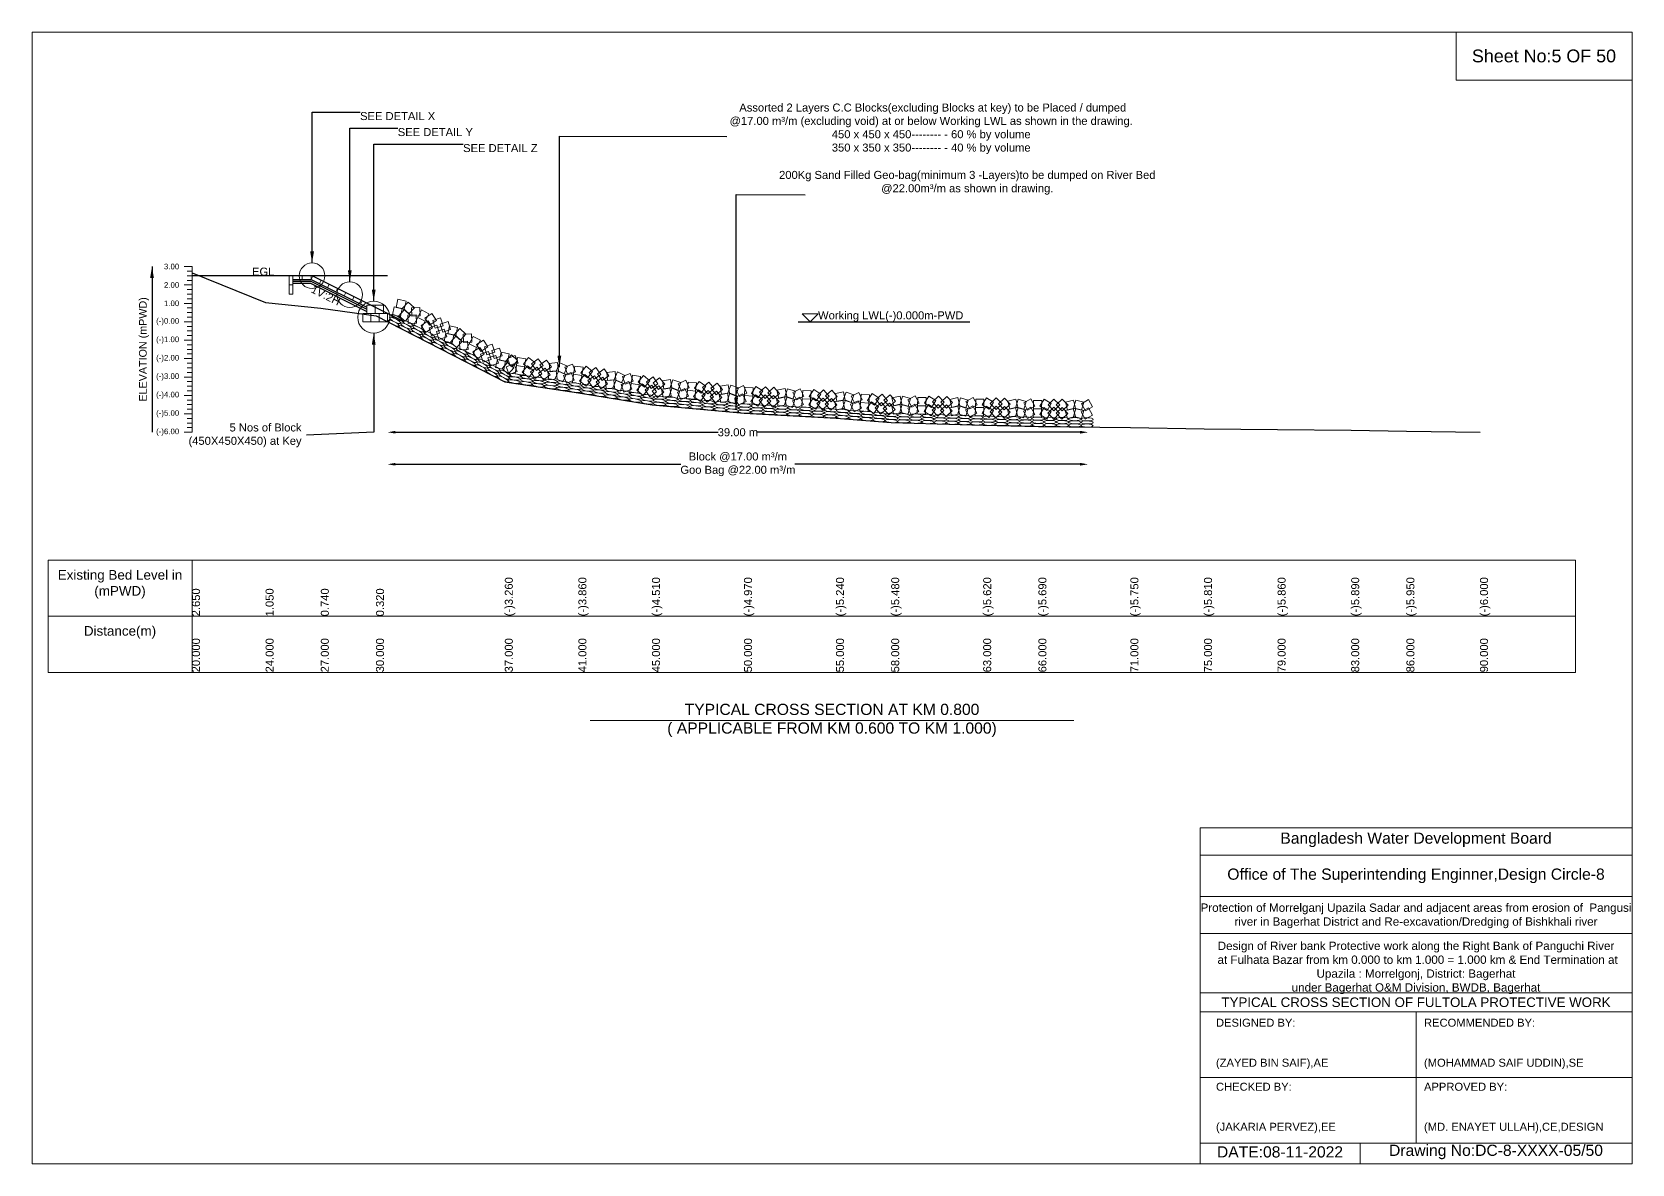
# Model space of a CAD drawing. Header units: inches. Extents: x 64995 to 402236, y -100918 to 204355.
# Drawn here: x 159334 to 169334, y 47461 to 54532 of the extents above; entities that cross this region are included whole.
import ezdxf

# ---------------------------------------------------------------- set-up
doc = ezdxf.new("R2010")
doc.units = ezdxf.units.IN
doc.header["$LTSCALE"] = 7
doc.header["$MEASUREMENT"] = 0
for name, color, linetype, lineweight in [('Cross section Data Border', 7, 'Continuous', 9), ('Cross Section Labels', 7, 'Continuous', 9), ('Existing_Bed_Level for Xsection', 7, 'Continuous', 25), ('Long Section Labels', 7, 'Continuous', 9)]:
    doc.layers.add(name, color=color, linetype=linetype, lineweight=lineweight)
doc.styles.get("Standard").update_dxf_attribs({"font": 'arial.ttf'})
doc.dimstyles.new('Appron Lebeling Style', dxfattribs={"dimtxt": 50, "dimasz": 50, "dimexe": 0.18, "dimexo": 0.0625, "dimgap": 0.09, "dimtad": 0, "dimtih": 1, "dimtoh": 1, "dimdec": 4, "dimzin": 0, "dimdsep": 46, "dimtxsty": 'Standard', "dimcen": 0.09, "dimse1": 1, "dimse2": 1, "dimadec": 0, "dimazin": 0, "dimtfac": 1, "dimtdec": 4, "dimtofl": 0, "dimtmove": 0, "dimatfit": 3, "dimfxl": 1, "dimtolj": 1, "dimtzin": 0, "dimarcsym": 0})
doc.dimstyles.get("Standard").update_dxf_attribs({"dimtxt": 0.18, "dimasz": 0.18, "dimexe": 0.18, "dimexo": 0.0625, "dimgap": 0.09, "dimtad": 0, "dimtih": 1, "dimtoh": 1, "dimdec": 4, "dimzin": 0, "dimdsep": 46, "dimtxsty": 'Standard', "dimcen": 0.09, "dimadec": 0, "dimazin": 0, "dimtfac": 1, "dimtdec": 4, "dimtofl": 0, "dimtmove": 0, "dimatfit": 3, "dimfxl": 1, "dimtolj": 1, "dimtzin": 0, "dimarcsym": 0})

# ---------------------------------------------------------------- blocks, each defined once
blk = doc.blocks.new('*D3')
at = {"layer": 'Cross Section Labels', "color": 0, "lineweight": -2}
for p, q in [((161606, 52032), (163623, 52032)), ((165885, 52032), (163868, 52032))]:
    blk.add_line(p, q, dxfattribs=at)
at = {"layer": 'Cross Section Labels', "color": 0}
for points in [[(161606, 52041), (161606, 52024), (161556, 52032)], [(165885, 52041), (165885, 52024), (165935, 52032)]]:
    blk.add_solid(points, dxfattribs=at)
at = {"layer": 'Defpoints', "color": 0}
for p in [(161556, 52722), (165935, 52064), (165935, 52032)]:
    blk.add_point(p, dxfattribs=at)
at = {"layer": 'Cross Section Labels', "color": 0, "insert": (163746, 52032), "char_height": 50, "attachment_point": 5}
blk.add_mtext('\\A1;39.00 m', dxfattribs=at)
blk = doc.blocks.new('*D4')
at = {"layer": 'Cross Section Labels', "color": 0, "lineweight": -2}
for p, q in [((161606, 51832), (163390, 51832)), ((165885, 51832), (164101, 51832))]:
    blk.add_line(p, q, dxfattribs=at)
at = {"layer": 'Cross Section Labels', "color": 0}
for points in [[(161606, 51841), (161606, 51824), (161556, 51832)], [(165885, 51841), (165885, 51824), (165935, 51832)]]:
    blk.add_solid(points, dxfattribs=at)
at = {"layer": 'Defpoints', "color": 0}
for p in [(161556, 52722), (165935, 52064), (165935, 51832)]:
    blk.add_point(p, dxfattribs=at)
at = {"layer": 'Cross Section Labels', "color": 0, "insert": (163746, 51832), "char_height": 50, "attachment_point": 5}
blk.add_mtext('\\A1;Block @17.00 m³/m ^JGoo Bag @22.00 m³/m ', dxfattribs=at)

msp = doc.modelspace()

# ---------------------------------------------------------------- linework, layer by layer
at = {"layer": 'Cross section Data Border'}
msp.add_lwpolyline([(159434.21054, 51232.40503), (168980.09509, 51232.40503), (168980.09509, 50532.40503), (159434.21054, 50532.40503)], close=True, dxfattribs=at)
for points in [[(160334.21054, 51232.40503), (160334.21054, 50532.40503)], [(159434.21054, 50882.40503), (168980.09509, 50882.40503)]]:
    msp.add_lwpolyline(points, dxfattribs=at)
at = {"layer": 'Cross Section Labels'}
for points in [[(159334.21054, 54532.40503), (169334.21054, 54532.40503), (169334.21054, 47461.40503), (159334.21054, 47461.40503)], [(168234.21054, 54532.40503), (169334.21054, 54532.40503), (169334.21054, 54232.40503), (168234.21054, 54232.40503)], [(164197.16584, 52722.40503), (164247.16584, 52772.40503), (164147.16584, 52772.40503)]]:
    msp.add_lwpolyline(points, close=True, dxfattribs=at)
for points in [[(162822.21054, 50232.40503), (164334.21054, 50232.40503), (165846.21054, 50232.40503)], [(166634.21054, 47461.40503), (166634.21054, 49561.40503), (169334.21054, 49561.40503)], [(166634.21054, 49391.40503), (169334.21054, 49391.40503)], [(166634.21054, 49131.40503), (169334.21054, 49131.40503)], [(166634.21054, 48901.40503), (169334.21054, 48901.40503)], [(166634.21054, 48531.40503), (169334.21054, 48531.40503)], [(166634.21054, 48411.40503), (169334.21054, 48411.40503)], [(167984.21054, 48411.40503), (167984.21054, 47591.40503)], [(166634.21054, 48001.40503), (169334.21054, 48001.40503)], [(166634.21054, 47591.40503), (169334.21054, 47591.40503)], [(167634.21054, 47591.40503), (167634.21054, 47461.40503)]]:
    msp.add_lwpolyline(points, dxfattribs=at)
for centre, radius in [((161084.66584, 53009.90503), 80), ((161320.41584, 52892.03003), 80), ((161469.91584, 52751.15503), 100)]:
    msp.add_circle(centre, radius, dxfattribs=at)
at = {"layer": 'Existing_Bed_Level for Xsection'}
for points in [[(160334.21054, 53027.15503), (160794.21054, 52843.15503), (161139.21054, 52807.50503), (161484.21054, 52759.20503), (162289.21054, 52347.50503), (162749.21054, 52278.50503), (163209.21054, 52203.75503), (163784.21054, 52150.85503), (164359.21054, 52119.80503), (164704.21054, 52092.20503), (165279.21054, 52076.10503), (165624.21054, 52068.05503), (166199.21054, 52061.15503), (166659.21054, 52054.25503), (167119.21054, 52048.50503), (167579.21054, 52045.05503), (167924.21054, 52038.15503), (168384.21054, 52032.40503)], [(161556.16584, 53009.90503), (160334.21054, 53009.90503)], [(161659.66584, 52722.40503), (161089.52219, 53007.47685), (161084.66584, 53009.90503), (161079.23628, 53009.90503), (160964.23628, 53009.90503)], [(160964.23628, 52986.90503), (161079.23628, 52986.90503), (161426.79084, 52813.12775)], [(160964.23628, 52975.40503), (161076.5215, 52975.40503), (161426.79084, 52800.27035)], [(160964.23628, 52963.90503), (161073.80672, 52963.90503), (161426.79084, 52787.41296)], [(164123.45051, 52722.40503), (165196.08844, 52722.40503)]]:
    msp.add_lwpolyline(points, dxfattribs=at)
at = {"layer": 'Long Section Labels'}
for points in [[(160334.21054, 53067.40503), (160284.21054, 53067.40503)], [(160334.21054, 53038.65503), (160304.21054, 53038.65503)], [(160334.21054, 53009.90503), (160304.21054, 53009.90503)], [(160334.21054, 52032.40503), (160334.21054, 52147.40503), (160334.21054, 52262.40503), (160334.21054, 52377.40503), (160334.21054, 52492.40503), (160334.21054, 52607.40503), (160334.21054, 52722.40503), (160334.21054, 52837.40503), (160334.21054, 52952.40503), (160334.21054, 53067.40503)], [(160334.21054, 52952.40503), (160284.21054, 52952.40503)], [(160334.21054, 52981.15503), (160304.21054, 52981.15503)], [(160334.21054, 52923.65503), (160304.21054, 52923.65503)], [(160334.21054, 52837.40503), (160284.21054, 52837.40503)], [(160334.21054, 52894.90503), (160304.21054, 52894.90503)], [(160334.21054, 52866.15503), (160304.21054, 52866.15503)], [(160334.21054, 52808.65503), (160304.21054, 52808.65503)], [(160334.21054, 52722.40503), (160284.21054, 52722.40503)], [(160334.21054, 52779.90503), (160304.21054, 52779.90503)], [(160334.21054, 52751.15503), (160304.21054, 52751.15503)], [(160334.21054, 52607.40503), (160284.21054, 52607.40503)], [(160334.21054, 52693.65503), (160304.21054, 52693.65503)], [(160334.21054, 52664.90503), (160304.21054, 52664.90503)], [(160334.21054, 52636.15503), (160304.21054, 52636.15503)], [(160334.21054, 52578.65503), (160304.21054, 52578.65503)], [(160334.21054, 52549.90503), (160304.21054, 52549.90503)], [(160334.21054, 52521.15503), (160304.21054, 52521.15503)], [(160334.21054, 52492.40503), (160284.21054, 52492.40503)], [(160334.21054, 52463.65503), (160304.21054, 52463.65503)], [(160334.21054, 52434.90503), (160304.21054, 52434.90503)], [(160334.21054, 52406.15503), (160304.21054, 52406.15503)], [(160334.21054, 52377.40503), (160284.21054, 52377.40503)], [(160334.21054, 52348.65503), (160304.21054, 52348.65503)], [(160334.21054, 52319.90503), (160304.21054, 52319.90503)], [(160334.21054, 52262.40503), (160284.21054, 52262.40503)], [(160334.21054, 52291.15503), (160304.21054, 52291.15503)], [(160334.21054, 52233.65503), (160304.21054, 52233.65503)], [(160334.21054, 52204.90503), (160304.21054, 52204.90503)], [(160334.21054, 52147.40503), (160284.21054, 52147.40503)], [(160334.21054, 52176.15503), (160304.21054, 52176.15503)], [(160334.21054, 52118.65503), (160304.21054, 52118.65503)], [(160334.21054, 52032.40503), (160284.21054, 52032.40503)], [(160334.21054, 52089.90503), (160304.21054, 52089.90503)], [(160334.21054, 52061.15503), (160304.21054, 52061.15503)]]:
    msp.add_lwpolyline(points, dxfattribs=at)
for points in [[(160964.23628, 53009.90503), (160941.23628, 53009.90503), (160941.23628, 52952.40503), (160964.23628, 52952.40503)], [(161021.73628, 53009.90503), (160964.23628, 53009.90503), (160964.23628, 52986.90503), (161021.73628, 52986.90503)], [(161079.23628, 53009.90503), (161021.73628, 53009.90503), (161021.73628, 52986.90503), (161079.23628, 52986.90503)], [(161140.95176, 52981.76207), (161089.52219, 53007.47685), (161079.23628, 52986.90503), (161130.66584, 52961.19025)], [(160964.23628, 52952.40503), (160941.23628, 52952.40503), (160941.23628, 52894.90503), (160964.23628, 52894.90503)], [(161192.38132, 52956.04729), (161140.95176, 52981.76207), (161130.66584, 52961.19025), (161182.09541, 52935.47546)], [(161243.81088, 52930.33251), (161192.38132, 52956.04729), (161182.09541, 52935.47546), (161233.52497, 52909.76068)], [(161295.24045, 52904.61773), (161243.81088, 52930.33251), (161233.52497, 52909.76068), (161284.95453, 52884.0459)], [(161346.67001, 52878.90294), (161295.24045, 52904.61773), (161284.95453, 52884.0459), (161336.3841, 52858.33112)], [(161398.09957, 52853.18816), (161346.67001, 52878.90294), (161336.3841, 52858.33112), (161387.81366, 52832.61634)], [(161478.54084, 52825.90503), (161426.79084, 52825.90503), (161426.79084, 52774.15503), (161478.54084, 52774.15503)], [(161530.29084, 52825.90503), (161478.54084, 52825.90503), (161478.54084, 52774.15503), (161530.29084, 52774.15503)], [(161648.40543, 52805.7672), (161597.80042, 52816.59289), (161586.97473, 52765.98788), (161637.57974, 52755.16219)], [(161671.96902, 52851.84127), (161621.36401, 52862.66695), (161610.53833, 52812.06194), (161661.14333, 52801.23626)], [(161723.87359, 52810.24063), (161685.47512, 52844.93386), (161650.78189, 52806.53539), (161689.18035, 52771.84216)], [(161757.94443, 52811.96646), (161706.25976, 52809.36705), (161708.85918, 52757.68237), (161760.54385, 52760.28179)], [(161452.66584, 52774.15503), (161400.91584, 52774.15503), (161400.91584, 52722.40503), (161452.66584, 52722.40503)], [(161504.41584, 52774.15503), (161452.66584, 52774.15503), (161452.66584, 52722.40503), (161504.41584, 52722.40503)], [(161556.16584, 52774.15503), (161504.41584, 52774.15503), (161504.41584, 52722.40503), (161556.16584, 52722.40503)], [(161700.30999, 52764.16656), (161661.91153, 52798.85979), (161627.2183, 52760.46133), (161665.61676, 52725.7681)], [(161734.38084, 52765.89239), (161682.69617, 52763.29298), (161685.29558, 52711.60831), (161736.98026, 52714.20772)], [(161790.73111, 52726.44199), (161744.65704, 52750.00559), (161721.09345, 52703.93152), (161767.16751, 52680.36793)], [(161814.2947, 52772.51606), (161768.22063, 52796.07965), (161744.65704, 52750.00559), (161790.73111, 52726.44199)], [(161837.77253, 52683.98249), (161809.62701, 52727.40935), (161766.20015, 52699.26383), (161794.34568, 52655.83697)], [(161861.33613, 52730.05656), (161833.1906, 52773.48342), (161789.76375, 52745.3379), (161817.90927, 52701.91104)], [(161864.73536, 52700.63222), (161815.48776, 52684.73452), (161831.38546, 52635.48692), (161880.63306, 52651.38462)], [(161888.29895, 52746.70628), (161839.05136, 52730.80858), (161854.94906, 52681.56099), (161904.19665, 52697.45869)], [(161950.28398, 52673.92104), (161934.34707, 52723.15596), (161885.11215, 52707.21905), (161901.04907, 52657.98413)], [(161926.72039, 52627.84697), (161910.78348, 52677.08189), (161861.54856, 52661.14498), (161877.48547, 52611.91006)], [(161970.92389, 52640.82204), (161920.31888, 52651.64773), (161909.49319, 52601.04272), (161960.0982, 52590.21703)], [(161994.48748, 52686.89611), (161943.88247, 52697.7218), (161933.05679, 52647.11679), (161983.6618, 52636.2911)], [(162022.82846, 52599.2214), (161984.42999, 52633.91464), (161949.73676, 52595.51617), (161988.13522, 52560.82294)], [(162046.39205, 52645.29547), (162007.99359, 52679.9887), (161973.30035, 52641.59024), (162011.69882, 52606.89701)], [(162056.8993, 52600.94724), (162005.21463, 52598.34782), (162007.81404, 52546.66315), (162059.49872, 52549.26256)], [(162080.4629, 52647.0213), (162028.77822, 52644.42189), (162031.37764, 52592.73722), (162083.06231, 52595.33663)], [(162136.81316, 52607.5709), (162090.7391, 52631.1345), (162067.1755, 52585.06043), (162113.24957, 52561.49684)], [(162183.85459, 52565.1114), (162155.70907, 52608.53826), (162112.28221, 52580.39274), (162140.42773, 52536.96588)], [(162113.24957, 52561.49684), (162067.1755, 52585.06043), (162043.61191, 52538.98636), (162089.68597, 52515.42277)], [(162160.291, 52519.03734), (162132.14547, 52562.4642), (162088.71861, 52534.31867), (162116.86414, 52490.89182)], [(162187.25382, 52535.68706), (162138.00622, 52519.78936), (162153.90392, 52470.54177), (162203.15152, 52486.43947)], [(162210.81741, 52581.76113), (162161.56982, 52565.86343), (162177.46752, 52516.61583), (162226.71511, 52532.51353)], [(162249.23885, 52462.90182), (162233.30194, 52512.13674), (162184.06702, 52496.19982), (162200.00393, 52446.9649)], [(162272.80245, 52508.97588), (162256.86553, 52558.2108), (162207.63061, 52542.27389), (162223.56753, 52493.03897)], [(162317.00594, 52521.95095), (162266.40093, 52532.77664), (162255.57525, 52482.17163), (162306.18026, 52471.34594)], [(162368.91051, 52480.35031), (162330.51205, 52515.04355), (162295.81881, 52476.64508), (162334.21728, 52441.95185)], [(162354.24277, 52511.28535), (162306.07215, 52492.37361), (162324.98389, 52444.20299), (162373.15451, 52463.11474)], [(162293.44235, 52475.87689), (162242.83734, 52486.70257), (162232.01165, 52436.09756), (162282.61666, 52425.27188)], [(162345.34692, 52434.27625), (162306.94845, 52468.96948), (162272.25522, 52430.57102), (162310.65368, 52395.87778)], [(162346.56615, 52460.1079), (162298.39553, 52441.19616), (162317.30727, 52393.02554), (162365.47789, 52411.93728)], [(162412.5412, 52440.64052), (162361.36375, 52448.31714), (162353.68713, 52397.13968), (162404.86459, 52389.46306)], [(162420.21782, 52491.81797), (162369.04037, 52499.49459), (162361.36375, 52448.31714), (162412.5412, 52440.64052)], [(162470.64892, 52415.35815), (162430.14696, 52447.57078), (162397.93433, 52407.06881), (162438.43629, 52374.85618)], [(162478.32554, 52466.5356), (162437.82357, 52498.74823), (162405.61094, 52458.24627), (162446.11291, 52426.03364)], [(162490.91168, 52439.72262), (162449.28332, 52408.97946), (162480.02648, 52367.3511), (162521.65484, 52398.09427)], [(162498.58829, 52490.90008), (162456.95994, 52460.15692), (162487.7031, 52418.52856), (162529.33146, 52449.27172)], [(162572.83662, 52390.44646), (162542.06031, 52432.05033), (162500.45645, 52401.27402), (162531.23276, 52359.67016)], [(162580.51324, 52441.62392), (162549.73693, 52483.22778), (162508.13307, 52452.45148), (162538.90937, 52410.84762)], [(162610.61316, 52416.81377), (162559.19385, 52410.97279), (162565.03482, 52359.55348), (162616.45413, 52365.39446)], [(162618.28978, 52467.99122), (162566.87047, 52462.15025), (162572.71144, 52410.73094), (162624.13075, 52416.57191)], [(162673.05789, 52393.89319), (162625.61527, 52414.56345), (162604.945, 52367.12083), (162652.38763, 52346.45056)], [(162680.73451, 52445.07064), (162633.29188, 52465.74091), (162612.62162, 52418.29828), (162660.06425, 52397.62802)], [(162704.80834, 52406.37157), (162656.63772, 52387.45983), (162675.54947, 52339.28921), (162723.72008, 52358.20095)], [(162712.48496, 52457.54903), (162664.31434, 52438.63728), (162683.22608, 52390.46666), (162731.3967, 52409.37841)], [(162778.46002, 52438.08165), (162727.28256, 52445.75826), (162719.60594, 52394.58081), (162770.7834, 52386.90419)], [(162838.19984, 52411.72338), (162798.09394, 52444.4278), (162765.38952, 52404.3219), (162805.49542, 52371.61747)], [(162858.75838, 52435.8388), (162816.758, 52405.60586), (162846.99094, 52363.60548), (162888.99132, 52393.83842)], [(162940.07597, 52385.56669), (162909.80959, 52427.54298), (162867.8333, 52397.2766), (162898.09968, 52355.30031)], [(162978.17142, 52411.47109), (162926.68467, 52406.25795), (162931.89781, 52354.7712), (162983.38456, 52359.98434)], [(163040.33184, 52387.79029), (162993.14495, 52409.03789), (162971.89735, 52361.85101), (163019.08423, 52340.60341)], [(162770.7834, 52386.90419), (162719.60594, 52394.58081), (162711.92932, 52343.40335), (162763.10678, 52335.72673)], [(162829.89934, 52360.6434), (162789.79344, 52393.34782), (162757.08902, 52353.24192), (162797.19492, 52320.5375)], [(162850.45788, 52384.75882), (162808.4575, 52354.52588), (162838.69044, 52312.5255), (162880.69082, 52342.75844)], [(162931.77547, 52334.48671), (162901.5091, 52376.463), (162859.53281, 52346.19662), (162889.79918, 52304.22033)], [(162969.87093, 52360.39111), (162918.38417, 52355.17798), (162923.59731, 52303.69122), (162975.08406, 52308.90436)], [(163032.03134, 52336.71031), (162984.84446, 52357.95791), (162963.59686, 52310.77103), (163010.78374, 52289.52343)], [(163063.93168, 52348.80035), (163015.5339, 52330.47778), (163033.85647, 52282.07999), (163082.25426, 52300.40257)], [(163072.23218, 52399.88033), (163023.83439, 52381.55776), (163042.15697, 52333.15997), (163090.55475, 52351.48255)], [(163129.66429, 52328.52942), (163078.58431, 52336.82992), (163070.28382, 52285.74994), (163121.3638, 52277.44944)], [(163137.96479, 52379.6094), (163086.88481, 52387.90989), (163078.58431, 52336.82992), (163129.66429, 52328.52942)], [(163187.4592, 52302.53992), (163147.3533, 52335.24434), (163114.64887, 52295.13844), (163154.75477, 52262.43402)], [(163195.75969, 52353.6199), (163155.65379, 52386.32432), (163122.94937, 52346.21842), (163163.05527, 52313.514)], [(163208.01773, 52326.65534), (163166.01735, 52296.4224), (163196.2503, 52254.42202), (163238.25067, 52284.65497)], [(163216.31823, 52377.73532), (163174.31785, 52347.50238), (163204.55079, 52305.502), (163246.55117, 52335.73495)], [(163284.10998, 52281.76087), (163251.00763, 52321.53896), (163211.22954, 52288.4366), (163244.33189, 52248.65851)], [(163288.85096, 52333.29324), (163255.74861, 52373.07133), (163215.97052, 52339.96898), (163249.07287, 52300.19089)], [(163320.31883, 52310.24281), (163269.31708, 52301.47445), (163278.08544, 52250.4727), (163329.08719, 52259.24106)], [(163325.05981, 52361.77518), (163274.05806, 52353.00683), (163282.82642, 52302.00508), (163333.82817, 52310.77343)], [(163383.97078, 52290.92631), (163335.42498, 52308.85304), (163317.49824, 52260.30724), (163366.04404, 52242.38051)], [(163388.71176, 52342.45869), (163340.16596, 52360.38542), (163322.23922, 52311.83962), (163370.78502, 52293.91289)], [(163414.95667, 52305.19781), (163367.94487, 52283.56558), (163389.5771, 52236.55378), (163436.5889, 52258.18602)], [(163419.69764, 52356.73019), (163372.68585, 52335.09795), (163394.31808, 52288.08616), (163441.32988, 52309.71839)], [(163486.67691, 52341.06289), (163435.14454, 52345.80387), (163430.40356, 52294.2715), (163481.93594, 52289.53052)], [(163546.13382, 52319.14074), (163503.85809, 52348.98743), (163474.0114, 52306.71169), (163516.28714, 52276.86501)], [(163564.97187, 52344.62279), (163525.16743, 52311.55212), (163558.2381, 52271.74768), (163598.04254, 52304.81835)], [(163649.57758, 52300.10639), (163616.47523, 52339.88448), (163576.69714, 52306.78213), (163609.79949, 52267.00404)], [(163685.78643, 52328.58833), (163634.78468, 52319.81998), (163643.55304, 52268.81823), (163694.55479, 52277.58659)], [(163749.43838, 52309.27184), (163700.89258, 52327.19857), (163682.96584, 52278.65277), (163731.51164, 52260.72604)], [(163780.42427, 52323.54334), (163733.41247, 52301.91111), (163755.0447, 52254.89931), (163802.0565, 52276.53154)], [(163841.42535, 52310.15167), (163789.75063, 52312.9421), (163786.9602, 52261.26739), (163838.63491, 52258.47696)], [(163901.66813, 52290.49176), (163858.29482, 52318.71974), (163830.06684, 52275.34643), (163873.44015, 52247.11845)], [(163919.52988, 52316.66741), (163881.00345, 52282.11635), (163915.55452, 52243.58991), (163954.08095, 52278.14098)], [(164005.75724, 52275.37964), (163971.1755, 52313.87855), (163932.67659, 52279.29681), (163967.25833, 52240.7979)], [(164040.86403, 52305.2094), (163990.23002, 52294.5202), (164000.91922, 52243.88618), (164051.55324, 52254.57539)], [(164105.2004, 52288.3118), (164056.0119, 52304.39142), (164039.93228, 52255.20292), (164089.12078, 52239.1233)], [(164135.62491, 52303.74391), (164089.46406, 52280.35078), (164112.8572, 52234.18993), (164159.01804, 52257.58307)], [(163481.93594, 52289.53052), (163430.40356, 52294.2715), (163425.66258, 52242.73912), (163477.19496, 52237.99814)], [(163541.39285, 52267.60837), (163499.11711, 52297.45505), (163469.27042, 52255.17932), (163511.54616, 52225.33263)], [(163560.2309, 52293.09042), (163520.42645, 52260.01975), (163553.49712, 52220.21531), (163593.30156, 52253.28598)], [(163644.83661, 52248.57402), (163611.73425, 52288.35211), (163571.95616, 52255.24975), (163605.05851, 52215.47166)], [(163681.04545, 52277.05596), (163630.0437, 52268.2876), (163638.81206, 52217.28585), (163689.81381, 52226.05421)], [(163744.6974, 52257.73946), (163696.1516, 52275.66619), (163678.22487, 52227.12039), (163726.77067, 52209.19366)], [(163775.68329, 52272.01096), (163728.67149, 52250.37873), (163750.30373, 52203.36693), (163797.31552, 52224.99917)], [(163838.63491, 52258.47696), (163786.9602, 52261.26739), (163784.16976, 52209.59268), (163835.84448, 52206.80224)], [(163898.87769, 52238.81705), (163855.50439, 52267.04503), (163827.27641, 52223.67172), (163870.64972, 52195.44374)], [(163916.73945, 52264.9927), (163878.21301, 52230.44163), (163912.76408, 52191.9152), (163951.29052, 52226.46626)], [(164002.9668, 52223.70493), (163968.38506, 52262.20384), (163929.88616, 52227.6221), (163964.46789, 52189.12319)], [(164038.0736, 52253.53469), (163987.43958, 52242.84548), (163998.12879, 52192.21147), (164048.7628, 52202.90067)], [(164102.40996, 52236.63708), (164053.22147, 52252.7167), (164037.14185, 52203.52821), (164086.33034, 52187.44859)], [(164132.83447, 52252.0692), (164086.67363, 52228.67607), (164110.06676, 52182.51522), (164156.22761, 52205.90835)], [(164200.3579, 52238.94392), (164148.68319, 52241.73435), (164145.89276, 52190.05964), (164197.56747, 52187.2692)], [(164203.14834, 52290.61863), (164151.47363, 52293.40906), (164148.68319, 52241.73435), (164200.3579, 52238.94392)], [(164260.60069, 52219.28401), (164217.22738, 52247.51198), (164188.9994, 52204.13868), (164232.37271, 52175.9107)], [(164263.39112, 52270.95872), (164220.01781, 52299.1867), (164191.78984, 52255.81339), (164235.16314, 52227.58541)], [(164278.46244, 52245.45966), (164239.93601, 52210.90859), (164274.48707, 52172.38216), (164313.01351, 52206.93322)], [(164281.25287, 52297.13437), (164242.72644, 52262.5833), (164277.27751, 52224.05687), (164315.80394, 52258.60794)], [(164364.68979, 52204.17189), (164330.10806, 52242.6708), (164291.60915, 52208.08906), (164326.19088, 52169.59015)], [(164367.48023, 52255.8466), (164332.89849, 52294.34551), (164294.39958, 52259.76377), (164328.98132, 52221.26486)], [(164402.73834, 52232.91305), (164351.84466, 52223.53781), (164361.2199, 52172.64412), (164412.11359, 52182.01937)], [(164406.86516, 52284.49824), (164355.97147, 52275.123), (164365.34672, 52224.22931), (164416.2404, 52233.60456)], [(164466.61586, 52214.35611), (164417.85997, 52231.70332), (164400.51276, 52182.94743), (164449.26865, 52165.60022)], [(164470.74268, 52265.9413), (164421.98679, 52283.28851), (164404.63958, 52234.53262), (164453.39547, 52217.18541)], [(164497.42956, 52228.99569), (164450.67877, 52206.80501), (164472.86945, 52160.05422), (164519.62024, 52182.2449)], [(164501.55637, 52280.58088), (164454.80558, 52258.3902), (164476.99626, 52211.63941), (164523.74705, 52233.83009)], [(164564.5907, 52214.12733), (164513.00551, 52218.25415), (164508.87869, 52166.66896), (164560.46388, 52162.54214)], [(164568.71751, 52265.71252), (164517.13232, 52269.83934), (164513.00551, 52218.25415), (164564.5907, 52214.12733)], [(164624.30451, 52192.91495), (164581.67626, 52222.25596), (164552.33526, 52179.6277), (164594.96351, 52150.2867)], [(164628.43133, 52244.50014), (164585.80307, 52273.84115), (164556.46207, 52231.21289), (164599.09033, 52201.87189)], [(164642.8377, 52218.61959), (164603.43, 52185.07713), (164636.97245, 52145.66944), (164676.38015, 52179.21189)], [(164646.96451, 52270.20478), (164607.55682, 52236.66233), (164641.09927, 52197.25463), (164680.50696, 52230.79708)], [(164727.96766, 52175.11412), (164694.39384, 52214.49509), (164655.01287, 52180.92127), (164688.58669, 52141.5403)], [(164732.09448, 52226.69931), (164698.52066, 52266.08028), (164659.13968, 52232.50646), (164692.71351, 52193.12549)], [(164757.96072, 52206.96451), (164707.62117, 52194.96485), (164719.62083, 52144.6253), (164769.96038, 52156.62496)], [(164759.40915, 52258.69424), (164709.0696, 52246.69458), (164721.06926, 52196.35503), (164771.40881, 52208.35469)], [(164822.71395, 52191.74226), (164773.12472, 52206.53992), (164758.32705, 52156.95069), (164807.91628, 52142.15303)], [(164824.16238, 52243.47198), (164774.57315, 52258.26965), (164759.77549, 52208.68042), (164809.36471, 52193.88275)], [(164852.72772, 52207.95875), (164807.18951, 52183.37553), (164831.77274, 52137.83733), (164877.31094, 52162.42055)], [(164854.17615, 52259.68848), (164808.63795, 52235.10526), (164833.22117, 52189.56706), (164878.75937, 52214.15028)], [(164922.01746, 52248.31998), (164870.28774, 52249.76842), (164868.8393, 52198.03869), (164920.56903, 52196.59026)], [(164981.30174, 52178.50039), (164937.21046, 52205.59324), (164910.11762, 52161.50197), (164954.20889, 52134.40912)], [(164982.75017, 52230.23012), (164938.6589, 52257.32296), (164911.56605, 52213.23169), (164955.65732, 52186.13885)], [(164998.47816, 52205.13078), (164960.86137, 52169.59151), (164996.40064, 52131.97472), (165034.01743, 52167.51399)], [(164999.9266, 52256.8605), (164962.30981, 52221.32123), (164997.84908, 52183.70444), (165035.46586, 52219.24371)], [(165085.74797, 52166.09468), (165050.17876, 52203.68316), (165012.59028, 52168.11395), (165048.1595, 52130.52547)], [(165087.19641, 52217.82441), (165051.62719, 52255.41288), (165014.03872, 52219.84367), (165049.60793, 52182.25519)], [(165121.51723, 52248.55521), (165071.17768, 52236.55555), (165083.17734, 52186.216), (165133.51689, 52198.21566)], [(165186.27046, 52233.33296), (165136.68123, 52248.13062), (165121.88357, 52198.54139), (165171.4728, 52183.74373)], [(165216.28423, 52249.54945), (165170.74603, 52224.96623), (165195.32925, 52179.42803), (165240.86745, 52204.01125)], [(165284.12554, 52238.18096), (165232.39582, 52239.62939), (165230.94739, 52187.89966), (165282.67711, 52186.45123)], [(165344.18605, 52220.39568), (165299.96891, 52247.28261), (165273.08198, 52203.06547), (165317.29912, 52176.17854)], [(165361.2381, 52247.10588), (165323.78745, 52211.39156), (165359.50177, 52173.94092), (165396.95241, 52209.65523)], [(165448.689, 52208.4772), (165412.94488, 52245.89938), (165375.52269, 52210.15526), (165411.26682, 52172.73307)], [(165482.86614, 52239.36772), (165432.5831, 52227.13343), (165444.81739, 52176.85039), (165495.10043, 52189.08468)], [(165547.68966, 52224.44761), (165498.03196, 52239.01386), (165483.46571, 52189.35616), (165533.12341, 52174.78992)], [(165577.62747, 52240.80391), (165532.20441, 52216.00858), (165556.99974, 52170.58552), (165602.4228, 52195.38085)], [(165645.52107, 52229.75192), (165593.78515, 52230.95909), (165592.57798, 52179.22317), (165644.31389, 52178.016)], [(165704.70201, 52212.86669), (165660.18309, 52239.25094), (165633.79884, 52194.73203), (165678.31776, 52168.34778)], [(165721.45035, 52239.76837), (165684.40673, 52203.63205), (165720.54305, 52166.58844), (165757.58666, 52202.72475)], [(165809.33329, 52202.13294), (165773.16749, 52239.14776), (165736.15266, 52202.98196), (165772.31846, 52165.96714)], [(165843.15826, 52233.40869), (165793.01705, 52220.60551), (165805.82023, 52170.4643), (165855.96144, 52183.26748)], [(165908.14665, 52219.22395), (165858.32711, 52233.22666), (165844.3244, 52183.40713), (165894.14394, 52169.40441)], [(165937.89723, 52235.91837), (165892.75801, 52210.61002), (165918.06636, 52165.47079), (165963.20559, 52190.77914)], [(164920.56903, 52196.59026), (164868.8393, 52198.03869), (164867.39087, 52146.30896), (164919.1206, 52144.86053)], [(165120.0688, 52196.82549), (165069.72925, 52184.82583), (165081.72891, 52134.48627), (165132.06846, 52146.48593)], [(165184.82203, 52181.60323), (165135.2328, 52196.4009), (165120.43513, 52146.81167), (165170.02436, 52132.014)], [(165214.8358, 52197.81973), (165169.2976, 52173.23651), (165193.88082, 52127.69831), (165239.41902, 52152.28153)], [(165282.67711, 52186.45123), (165230.94739, 52187.89966), (165229.49895, 52136.16994), (165281.22868, 52134.72151)], [(165342.97888, 52168.65976), (165298.76173, 52195.54669), (165271.87481, 52151.32955), (165316.09195, 52124.44262)], [(165360.03092, 52195.36996), (165322.58028, 52159.65565), (165358.29459, 52122.20501), (165395.74523, 52157.91932)], [(165447.48183, 52156.74128), (165411.73771, 52194.16347), (165374.31552, 52158.41934), (165410.05964, 52120.99715)], [(165481.65897, 52187.63181), (165431.37593, 52175.39752), (165443.61022, 52125.11447), (165493.89326, 52137.34876)], [(165546.48248, 52172.7117), (165496.82478, 52187.27794), (165482.25854, 52137.62024), (165531.91624, 52123.054)], [(165576.4203, 52189.06799), (165530.99724, 52164.27266), (165555.79256, 52118.8496), (165601.21562, 52143.64493)], [(165644.31389, 52178.016), (165592.57798, 52179.22317), (165591.37081, 52127.48725), (165643.10672, 52126.28008)], [(165704.08105, 52161.12042), (165659.56213, 52187.50467), (165633.17789, 52142.98575), (165677.6968, 52116.6015)], [(165720.82939, 52188.02209), (165683.78578, 52151.88578), (165719.92209, 52114.84217), (165756.96571, 52150.97848)], [(165808.71233, 52150.38666), (165772.54653, 52187.40149), (165735.5317, 52151.23569), (165771.6975, 52114.22086)], [(165842.53731, 52181.66242), (165792.39609, 52168.85923), (165805.19928, 52118.71802), (165855.34049, 52131.52121)], [(165907.52569, 52167.47768), (165857.70615, 52181.48039), (165843.70344, 52131.66085), (165893.52298, 52117.65814)], [(165937.27628, 52184.1721), (165892.13705, 52158.86375), (165917.4454, 52113.72452), (165962.58463, 52139.03287)]]:
    msp.add_lwpolyline(points, close=True, dxfattribs=at)
for centre, major_axis in [((161594.69108, 52713.68132), (34.07433, -17.42659)), ((161603.59288, 52731.08708), (34.07433, -17.42659)), ((161612.49468, 52748.49284), (34.07433, -17.42659)), ((161662.83974, 52678.82815), (34.07433, -17.42659)), ((161671.74154, 52696.2339), (34.07433, -17.42659)), ((161680.64334, 52713.63966), (34.07433, -17.42659)), ((161748.79201, 52678.78649), (34.07433, -17.42659)), ((161730.9884, 52643.97497), (34.07433, -17.42659)), ((161739.8902, 52661.38073), (34.07433, -17.42659)), ((161799.13706, 52609.1218), (34.07433, -17.42659)), ((161808.03887, 52626.52756), (34.07433, -17.42659)), ((161816.94067, 52643.93332), (34.07433, -17.42659)), ((161876.18753, 52591.67438), (34.07433, -17.42659)), ((161885.08933, 52609.08014), (34.07433, -17.42659)), ((161867.28573, 52574.26863), (34.07433, -17.42659)), ((161935.43439, 52539.41545), (34.07433, -17.42659)), ((161944.33619, 52556.82121), (34.07433, -17.42659)), ((161953.23799, 52574.22697), (34.07433, -17.42659)), ((162003.58305, 52504.56228), (34.07433, -17.42659)), ((162012.48486, 52521.96804), (34.07433, -17.42659)), ((162021.38666, 52539.3738), (34.07433, -17.42659)), ((162080.63352, 52487.11486), (34.07433, -17.42659)), ((162089.53532, 52504.52062), (34.07433, -17.42659)), ((162071.73172, 52469.70911), (34.07433, -17.42659)), ((162139.88038, 52434.85593), (34.07433, -17.42659)), ((162148.78218, 52452.26169), (34.07433, -17.42659)), ((162157.68398, 52469.66745), (34.07433, -17.42659)), ((162208.02904, 52400.00276), (34.07433, -17.42659)), ((162216.93084, 52417.40852), (34.07433, -17.42659)), ((162225.83265, 52434.81428), (34.07433, -17.42659)), ((162285.07951, 52382.55534), (34.07433, -17.42659)), ((162293.98131, 52399.9611), (34.07433, -17.42659)), ((162352.7375, 52387.39777), (37.84857, -5.67729)), ((162276.1777, 52365.14959), (34.07433, -17.42659)), ((162346.93739, 52348.73036), (37.84857, -5.67729)), ((162349.83745, 52368.06406), (37.84857, -5.67729)), ((162422.63454, 52337.37578), (37.84857, -5.67729)), ((162425.53459, 52356.70949), (37.84857, -5.67729)), ((162428.43465, 52376.0432), (37.84857, -5.67729)), ((162498.33168, 52326.02121), (37.84857, -5.67729)), ((162501.23174, 52345.35492), (37.84857, -5.67729)), ((162504.13179, 52364.68862), (37.84857, -5.67729)), ((162574.02882, 52314.66664), (37.84857, -5.67729)), ((162576.92888, 52334.00035), (37.84857, -5.67729)), ((162579.82894, 52353.33405), (37.84857, -5.67729)), ((162649.72597, 52303.31207), (37.84857, -5.67729)), ((162652.62602, 52322.64577), (37.84857, -5.67729)), ((162655.52608, 52341.97948), (37.84857, -5.67729)), ((162725.42311, 52291.9575), (37.84857, -5.67729)), ((162728.32317, 52311.2912), (37.84857, -5.67729)), ((162731.22322, 52330.62491), (37.84857, -5.67729)), ((162804.27773, 52299.26627), (37.77648, -6.13868)), ((162807.41348, 52318.56315), (37.77648, -6.13868)), ((162879.8307, 52286.98891), (37.77648, -6.13868)), ((162882.96644, 52306.28579), (37.77648, -6.13868)), ((162958.51941, 52294.00843), (37.77648, -6.13868)), ((162801.14199, 52279.96939), (37.77648, -6.13868)), ((162876.69495, 52267.69203), (37.77648, -6.13868)), ((162952.24792, 52255.41467), (37.77648, -6.13868)), ((162955.38366, 52274.71155), (37.77648, -6.13868)), ((163027.80088, 52243.13732), (37.77648, -6.13868)), ((163030.93663, 52262.4342), (37.77648, -6.13868)), ((163034.07237, 52281.73108), (37.77648, -6.13868)), ((163103.35385, 52230.85996), (37.77648, -6.13868)), ((163106.48959, 52250.15684), (37.77648, -6.13868)), ((163109.62533, 52269.45372), (37.77648, -6.13868)), ((163178.90681, 52218.5826), (37.77648, -6.13868)), ((163182.04256, 52237.87948), (37.77648, -6.13868)), ((163185.1783, 52257.17636), (37.77648, -6.13868)), ((163254.17429, 52209.43464), (38.11105, -3.50622)), ((163255.96533, 52228.90243), (38.11105, -3.50622)), ((163257.75636, 52248.37021), (38.11105, -3.50622)), ((163330.3964, 52202.42221), (38.11105, -3.50622)), ((163332.18744, 52221.88999), (38.11105, -3.50622)), ((163333.97847, 52241.35778), (38.11105, -3.50622)), ((163406.61851, 52195.40977), (38.11105, -3.50622)), ((163408.40954, 52214.87756), (38.11105, -3.50622)), ((163410.20058, 52234.34535), (38.11105, -3.50622)), ((163482.84062, 52188.39734), (38.11105, -3.50622)), ((163484.63165, 52207.86513), (38.11105, -3.50622)), ((163486.42269, 52227.33291), (38.11105, -3.50622)), ((163560.85376, 52200.85269), (38.11105, -3.50622)), ((163562.6448, 52220.32048), (38.11105, -3.50622)), ((163637.07587, 52193.84026), (38.11105, -3.50622)), ((163638.8669, 52213.30804), (38.11105, -3.50622)), ((163715.08901, 52206.29561), (38.11105, -3.50622)), ((163789.47618, 52199.51689), (38.21632, -2.06368)), ((163865.90883, 52195.38953), (38.21632, -2.06368)), ((163942.34147, 52191.26216), (38.21632, -2.06368)), ((163559.06272, 52181.38491), (38.11105, -3.50622)), ((163635.28483, 52174.37247), (38.11105, -3.50622)), ((163711.50694, 52167.36004), (38.11105, -3.50622)), ((163713.29798, 52186.82782), (38.11105, -3.50622)), ((163787.36786, 52160.47377), (38.21632, -2.06368)), ((163788.42202, 52179.99533), (38.21632, -2.06368)), ((163863.8005, 52156.34641), (38.21632, -2.06368)), ((163864.85466, 52175.86797), (38.21632, -2.06368)), ((163940.23314, 52152.21905), (38.21632, -2.06368)), ((163941.2873, 52171.74061), (38.21632, -2.06368)), ((164016.66578, 52148.09169), (38.21632, -2.06368)), ((164017.71995, 52167.61324), (38.21632, -2.06368)), ((164018.77411, 52187.1348), (38.21632, -2.06368)), ((164093.09842, 52143.96432), (38.21632, -2.06368)), ((164094.15259, 52163.48588), (38.21632, -2.06368)), ((164095.20675, 52183.00744), (38.21632, -2.06368)), ((164169.53107, 52139.83696), (38.21632, -2.06368)), ((164170.58523, 52159.35852), (38.21632, -2.06368)), ((164171.6394, 52178.88008), (38.21632, -2.06368)), ((164245.96371, 52135.7096), (38.21632, -2.06368)), ((164247.01787, 52155.23116), (38.21632, -2.06368)), ((164248.07204, 52174.75271), (38.21632, -2.06368)), ((164322.39635, 52131.58223), (38.21632, -2.06368)), ((164323.45052, 52151.10379), (38.21632, -2.06368)), ((164324.50468, 52170.62535), (38.21632, -2.06368)), ((164399.0137, 52126.427), (38.15011, -3.05201)), ((164400.57272, 52145.91474), (38.15011, -3.05201)), ((164402.13174, 52165.40248), (38.15011, -3.05201)), ((164475.31393, 52120.32299), (38.15011, -3.05201)), ((164476.87295, 52139.81072), (38.15011, -3.05201)), ((164478.43197, 52159.29846), (38.15011, -3.05201)), ((164551.61416, 52114.21897), (38.15011, -3.05201)), ((164553.17318, 52133.70671), (38.15011, -3.05201)), ((164554.73219, 52153.19444), (38.15011, -3.05201)), ((164627.91438, 52108.11495), (38.15011, -3.05201)), ((164629.4734, 52127.60269), (38.15011, -3.05201)), ((164631.03242, 52147.09043), (38.15011, -3.05201)), ((164704.21461, 52102.01093), (38.15011, -3.05201)), ((164705.77363, 52121.49867), (38.15011, -3.05201)), ((164707.33265, 52140.98641), (38.15011, -3.05201)), ((164780.22054, 52099.85558), (38.25701, -1.0712)), ((164780.76772, 52119.39792), (38.25701, -1.0712)), ((164781.31491, 52138.94026), (38.25701, -1.0712)), ((164856.73455, 52097.71319), (38.25701, -1.0712)), ((164857.28173, 52117.25553), (38.25701, -1.0712)), ((164857.82892, 52136.79787), (38.25701, -1.0712)), ((164933.24856, 52095.57079), (38.25701, -1.0712)), ((164933.79575, 52115.11313), (38.25701, -1.0712)), ((164934.34293, 52134.65548), (38.25701, -1.0712)), ((165009.76257, 52093.4284), (38.25701, -1.0712)), ((165010.30976, 52112.97074), (38.25701, -1.0712)), ((165010.85694, 52132.51308), (38.25701, -1.0712)), ((165086.27659, 52091.28601), (38.25701, -1.0712)), ((165086.82377, 52110.82835), (38.25701, -1.0712)), ((165087.37096, 52130.37069), (38.25701, -1.0712)), ((165163.33778, 52108.68596), (38.25701, -1.0712)), ((165163.88497, 52128.2283), (38.25701, -1.0712)), ((165239.8518, 52106.54356), (38.25701, -1.0712)), ((165240.39898, 52126.08591), (38.25701, -1.0712)), ((165316.23344, 52104.57414), (38.26159, -0.89277)), ((165316.68949, 52124.11882), (38.26159, -0.89277)), ((165392.75662, 52102.7886), (38.26159, -0.89277)), ((165393.21266, 52122.33328), (38.26159, -0.89277)), ((165469.27979, 52101.00306), (38.26159, -0.89277)), ((165469.73583, 52120.54774), (38.26159, -0.89277)), ((165545.80296, 52099.21752), (38.26159, -0.89277)), ((165546.259, 52118.7622), (38.26159, -0.89277)), ((165622.32613, 52097.43198), (38.26159, -0.89277)), ((165622.78217, 52116.97666), (38.26159, -0.89277)), ((165698.53192, 52096.49028), (38.26924, -0.45923)), ((165698.7665, 52116.03887), (38.26924, -0.45923)), ((165775.07041, 52095.57182), (38.26924, -0.45923)), ((165775.30499, 52115.12041), (38.26924, -0.45923)), ((165851.60889, 52094.65336), (38.26924, -0.45923)), ((165851.84348, 52114.20195), (38.26924, -0.45923)), ((165928.14738, 52093.7349), (38.26924, -0.45923)), ((165928.38197, 52113.28349), (38.26924, -0.45923)), ((165162.7906, 52089.14362), (38.25701, -1.0712)), ((165239.30461, 52087.00122), (38.25701, -1.0712)), ((165315.7774, 52085.02946), (38.26159, -0.89277)), ((165392.30057, 52083.24392), (38.26159, -0.89277)), ((165468.82374, 52081.45838), (38.26159, -0.89277)), ((165545.34692, 52079.67284), (38.26159, -0.89277)), ((165621.87009, 52077.8873), (38.26159, -0.89277)), ((165698.29733, 52076.94169), (38.26924, -0.45923)), ((165774.83582, 52076.02323), (38.26924, -0.45923)), ((165851.37431, 52075.10477), (38.26924, -0.45923)), ((165927.9128, 52074.1863), (38.26924, -0.45923))]:
    msp.add_ellipse(centre, major_axis=major_axis, ratio=0.255, dxfattribs=at)

# ---------------------------------------------------------------- texts
at = {"layer": 'Cross section Data Border', "char_height": 60, "width": 800, "attachment_point": 5}
for s, insert in [('Existing Bed Level in (mPWD)', (159884.21054, 51082.40503)), ('Distance(m)', (159884.21054, 50782.40503))]:
    msp.add_mtext(s, dxfattribs=dict(at, insert=insert))
at = {"layer": 'Cross Section Labels'}
for s, insert, char_height, attachment_point in [('Sheet No:5 OF 50', (168784.21054, 54382.40503), 80, 5), ('SEE DETAIL X', (161384.66584, 54032.40503), 50, 1), (' Assorted 2 Layers C.C Blocks(excluding Blocks at key) to be Placed / dumped^J@17.00 m³/m (excluding void) at or below Working LWL as shown in the drawing.^J450 x 450 x 450-------- - 60 % by volume^J350 x 350 x 350-------- - 40 % by volume', (164954.25524, 53770.48884), 50, 8), ('SEE DETAIL Y', (161620.41584, 53932.40503), 50, 1), ('SEE DETAIL Z', (162028.66584, 53832.40503), 50, 1), ('200Kg Sand Filled Geo-bag(minimum 3 -Layers)to be dumped on River Bed^J@22.00m³/m as shown in drawing.', (165179.82048, 53516.3801), 50, 8), ('EGL', (160849.23628, 53009.90503), 50, 9), ('Working LWL(-)0.000m-PWD', (164247.16584, 52722.40503), 50, 7), ('5 Nos of Block ^J(450X450X450) at Key', (161019.11746, 52012.88866), 50, 6), ('TYPICAL CROSS SECTION AT KM 0.800^J( APPLICABLE FROM KM 0.600 TO KM 1.000)', (164334.21054, 50232.40503), 70, 5), ('Bangladesh Water Development Board', (167984.21054, 49486.40503), 70, 5), ('Office of The Superintending Enginner,Design Circle-8', (167984.21054, 49261.40503), 70, 5)]:
    msp.add_mtext(s, dxfattribs=dict(at, insert=insert, char_height=char_height, attachment_point=attachment_point))
at = {"layer": 'Cross Section Labels', "insert": (161181.96902, 52909.82388), "char_height": 50, "attachment_point": 2, "rotation": 333.434948823}
msp.add_mtext('1V:2H', dxfattribs=at)
at = {"layer": 'Cross Section Labels'}
for s, insert, char_height, width, attachment_point in [('Protection of Morrelganj Upazila Sadar and adjacent areas from erosion of  Pangusi river in Bagerhat District and Re-excavation/Dredging of Bishkhali river', (167984.21054, 49011.40503), 52, 2700, 5), ('Design of River bank Protective work along the Right Bank of Panguchi River^J at Fulhata Bazar from km 0.000 to km 1.000 = 1.000 km & End Termination at Upazila : Morrelgonj, District: Bagerhat ^Junder Bagerhat O&M Division, BWDB, Bagerhat', (167984.21054, 48686.40503), 52, 2700, 5), ('TYPICAL CROSS SECTION OF FULTOLA PROTECTIVE WORK', (167984.21054, 48471.40503), 59.5765532, 2800, 5), ('DESIGNED BY:^J^J^J(ZAYED BIN SAIF),AE', (166734.21054, 48211.40503), 50, 1400, 4), ('RECOMMENDED BY:^J^J^J(MOHAMMAD SAIF UDDIN),SE', (168034.21054, 48211.40503), 50, 1400, 4), ('CHECKED BY:^J^J^J(JAKARIA PERVEZ),EE', (166734.21054, 47811.40503), 50, 1400, 4), ('APPROVED BY:^J^J^J(MD. ENAYET ULLAH),CE,DESIGN', (168034.21054, 47811.40503), 50, 1400, 4), ('DATE:08-11-2022', (167134.21054, 47536.40503), 70, 1400, 5), ('Drawing No:DC-8-XXXX-05/50', (168484.21054, 47536.40503), 70, 2200, 5)]:
    msp.add_mtext(s, dxfattribs=dict(at, insert=insert, char_height=char_height, width=width, attachment_point=attachment_point))
at = {"layer": 'Long Section Labels', "char_height": 35, "attachment_point": 6}
for s, insert in [('3.00', (160254.21054, 53067.40503)), ('2.00', (160254.21054, 52952.40503)), ('1.00', (160254.21054, 52837.40503)), ('(-)0.00', (160254.21054, 52722.40503)), ('(-)1.00', (160254.21054, 52607.40503)), ('(-)2.00', (160254.21054, 52492.40503)), ('(-)3.00', (160254.21054, 52377.40503)), ('(-)4.00', (160254.21054, 52262.40503)), ('(-)5.00', (160254.21054, 52147.40503)), ('(-)6.00', (160254.21054, 52032.40503))]:
    msp.add_mtext(s, dxfattribs=dict(at, insert=insert))
at = {"layer": 'Long Section Labels', "rotation": 90}
for s, insert, char_height, attachment_point in [('ELEVATION (mPWD)', (160034.21054, 52549.90503), 48, 5), ('(-)3.260', (162289.21054, 50882.40503), 50, 1), ('(-)3.860', (162749.21054, 50882.40503), 50, 1), ('(-)4.510', (163209.21054, 50882.40503), 50, 1), ('(-)4.970', (163784.21054, 50882.40503), 50, 1), ('(-)5.240', (164359.21054, 50882.40503), 50, 1), ('(-)5.480', (164704.21054, 50882.40503), 50, 1), ('(-)5.620', (165279.21054, 50882.40503), 50, 1), ('(-)5.690', (165624.21054, 50882.40503), 50, 1), ('(-)5.750', (166199.21054, 50882.40503), 50, 1), ('(-)5.810', (166659.21054, 50882.40503), 50, 1), ('(-)5.860', (167119.21054, 50882.40503), 50, 1), ('(-)5.890', (167579.21054, 50882.40503), 50, 1), ('(-)5.950', (167924.21054, 50882.40503), 50, 1), ('(-)6.000', (168384.21054, 50882.40503), 50, 1), ('2.650', (160334.21054, 50882.40503), 50, 1), ('1.050', (160794.21054, 50882.40503), 50, 1), ('0.740', (161139.21054, 50882.40503), 50, 1), ('0.320', (161484.21054, 50882.40503), 50, 1), ('20.000', (160334.21054, 50532.40503), 50, 1), ('24.000', (160794.21054, 50532.40503), 50, 1), ('27.000', (161139.21054, 50532.40503), 50, 1), ('30.000', (161484.21054, 50532.40503), 50, 1), ('37.000', (162289.21054, 50532.40503), 50, 1), ('41.000', (162749.21054, 50532.40503), 50, 1), ('45.000', (163209.21054, 50532.40503), 50, 1), ('50.000', (163784.21054, 50532.40503), 50, 1), ('55.000', (164359.21054, 50532.40503), 50, 1), ('58.000', (164704.21054, 50532.40503), 50, 1), ('63.000', (165279.21054, 50532.40503), 50, 1), ('66.000', (165624.21054, 50532.40503), 50, 1), ('71.000', (166199.21054, 50532.40503), 50, 1), ('75.000', (166659.21054, 50532.40503), 50, 1), ('79.000', (167119.21054, 50532.40503), 50, 1), ('83.000', (167579.21054, 50532.40503), 50, 1), ('86.000', (167924.21054, 50532.40503), 50, 1), ('90.000', (168384.21054, 50532.40503), 50, 1)]:
    msp.add_mtext(s, dxfattribs=dict(at, insert=insert, char_height=char_height, attachment_point=attachment_point))

# ---------------------------------------------------------------- dimensions: what is measured, and where the dimension line sits
at = {"layer": 'Cross Section Labels'}
for base, text, picture, middle in [((165934.97099, 52032.40503), '39.00 m', '*D3', (163745.56842, 52032.40503)), ((165934.97099, 51832.40503), 'Block @17.00 m³/m ^JGoo Bag @22.00 m³/m ', '*D4', (163745.56842, 51832.40503))]:
    dim = msp.add_linear_dim(base=base, p1=(161556.16584, 52722.40503), p2=(165934.97099, 52064.3259), text=text, dimstyle='Appron Lebeling Style', dxfattribs=at)
    dim.commit()
    dim.dimension.update_dxf_attribs({"geometry": picture, "text_midpoint": middle})

# ---------------------------------------------------------------- leaders
at = {"layer": 'Cross Section Labels', "annotation_type": 0, "has_hookline": 1}
for points, hookline_direction, text_width in [([(161084.66584, 53089.90503), (161084.66584, 54032.40503), (161384.57584, 54032.40503)], 0, 466.13233), ([(161320.41584, 52972.03003), (161320.41584, 53932.40503), (161620.32584, 53932.40503)], 0, 466.03001), ([(161469.91584, 52851.15503), (161469.91584, 53832.40503), (162028.57584, 53832.40503)], 0, 460.91405), ([(162630.27399, 52438.61048), (162630.27399, 53882.40503), (163676.99879, 53880.56559)], 0, 2510.77763), ([(163734.99297, 52174.59986), (163734.99297, 53517.12554), (164165.91884, 53516.3801)], 0, 2345.7367), ([(161469.91584, 52651.15503), (161469.91584, 52032.40503), (161050.65931, 52014.25057)], 1, 701.90996)]:
    msp.add_leader(points, dimstyle='Standard', override={"dimasz": 72}, dxfattribs=dict(at, hookline_direction=hookline_direction, text_width=text_width))
at = {"layer": 'Long Section Labels'}
msp.add_leader([(160084.21054, 53067.40503), (160084.21054, 52032.40503)], dimstyle='Standard', override={"dimasz": 72}, dxfattribs=at)

doc.saveas('drawing.dxf')
